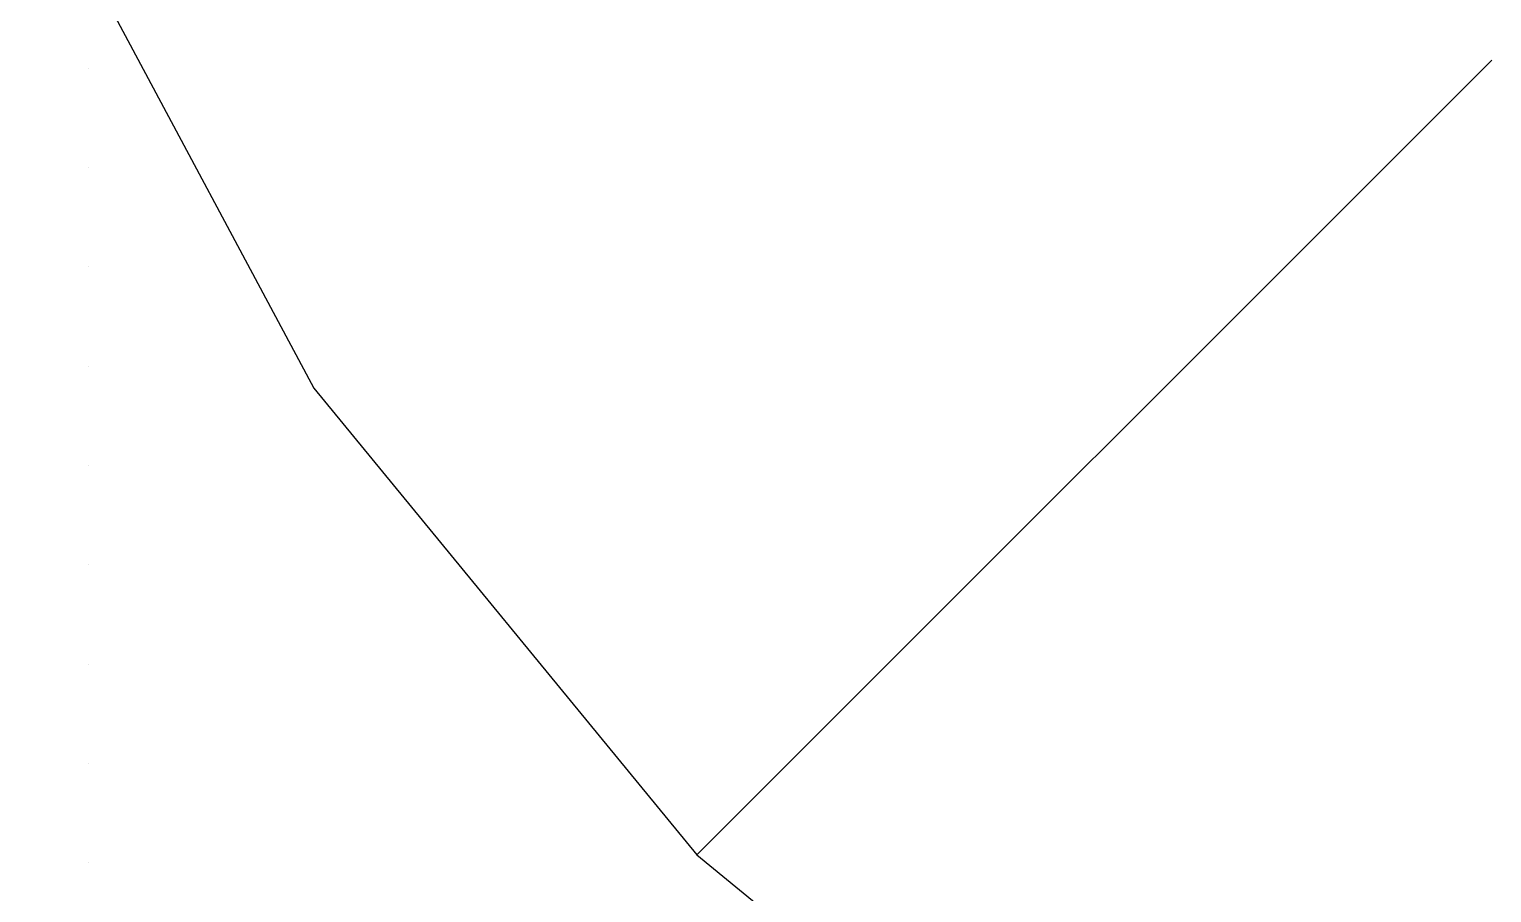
# Model space of a CAD drawing. Header units: metres. Extents: x -61500 to 61500, y -31500 to 31500.
# Drawn here: x 898 to 15858, y -22664 to -13827 of the extents above; entities that cross this region are included whole.
import ezdxf

# ---------------------------------------------------------------- set-up
doc = ezdxf.new("R2010")
doc.units = ezdxf.units.M
for name, color, linetype in [('BEAMS_T2', 1, 'Continuous'), ('COLUMNS_T1', 5, 'Continuous'), ('COLUMNS_T2', 5, 'Continuous')]:
    doc.layers.add(name, color=color, linetype=linetype)

msp = doc.modelspace()

# ---------------------------------------------------------------- linework, layer by layer
at = {"layer": 'BEAMS_T2'}
for p, q in [((898, -12055, 18955), (3809, -17500, 18955)), ((898, -12055, 37909), (3809, -17500, 37909)), ((898, -12055, 56864), (3809, -17500, 56864)), ((898, -12055, 75818), (3809, -17500, 75818)), ((898, -12055, 94773), (3809, -17500, 94773)), ((898, -12055, 113727), (3809, -17500, 113727)), ((898, -12055, 132682), (3809, -17500, 132682)), ((898, -12055, 151636), (3809, -17500, 151636)), ((898, -12055, 170591), (3809, -17500, 170591)), ((898, -12055, 189545), (3809, -17500, 189545)), ((898, -12055, 208500), (3809, -17500, 208500)), ((898, -12055, 227455), (3809, -17500, 227455)), ((898, -12055, 246409), (3809, -17500, 246409)), ((898, -12055, 265364), (3809, -17500, 265364)), ((898, -12055, 284318), (3809, -17500, 284318)), ((898, -12055, 303273), (3809, -17500, 303273)), ((898, -12055, 322227), (3809, -17500, 322227)), ((898, -12055, 341182), (3809, -17500, 341182)), ((898, -12055, 360136), (3809, -17500, 360136)), ((898, -12055, 379091), (3809, -17500, 379091)), ((898, -12055, 398045), (3809, -17500, 398045)), ((15858, -14142, 18955), (7726, -22274, 18955)), ((15858, -14142, 37909), (7726, -22274, 37909)), ((15858, -14142, 56864), (7726, -22274, 56864)), ((15858, -14142, 75818), (7726, -22274, 75818)), ((15858, -14142, 94773), (7726, -22274, 94773)), ((15858, -14142, 113727), (7726, -22274, 113727)), ((15858, -14142, 132682), (7726, -22274, 132682)), ((15858, -14142, 151636), (7726, -22274, 151636)), ((15858, -14142, 170591), (7726, -22274, 170591)), ((15858, -14142, 189545), (7726, -22274, 189545)), ((15858, -14142, 208500), (7726, -22274, 208500)), ((15858, -14142, 227455), (7726, -22274, 227455)), ((15858, -14142, 246409), (7726, -22274, 246409)), ((15858, -14142, 265364), (7726, -22274, 265364)), ((15858, -14142, 284318), (7726, -22274, 284318)), ((15858, -14142, 303273), (7726, -22274, 303273)), ((15858, -14142, 322227), (7726, -22274, 322227)), ((15858, -14142, 341182), (7726, -22274, 341182)), ((15858, -14142, 360136), (7726, -22274, 360136)), ((15858, -14142, 379091), (7726, -22274, 379091)), ((15858, -14142, 398045), (7726, -22274, 398045)), ((3809, -17500, 18955), (7726, -22274, 18955)), ((3809, -17500, 37909), (7726, -22274, 37909)), ((3809, -17500, 56864), (7726, -22274, 56864)), ((3809, -17500, 75818), (7726, -22274, 75818)), ((3809, -17500, 94773), (7726, -22274, 94773)), ((3809, -17500, 113727), (7726, -22274, 113727)), ((3809, -17500, 132682), (7726, -22274, 132682)), ((3809, -17500, 151636), (7726, -22274, 151636)), ((3809, -17500, 170591), (7726, -22274, 170591)), ((3809, -17500, 189545), (7726, -22274, 189545)), ((3809, -17500, 208500), (7726, -22274, 208500)), ((3809, -17500, 227455), (7726, -22274, 227455)), ((3809, -17500, 246409), (7726, -22274, 246409)), ((3809, -17500, 265364), (7726, -22274, 265364)), ((3809, -17500, 284318), (7726, -22274, 284318)), ((3809, -17500, 303273), (7726, -22274, 303273)), ((3809, -17500, 322227), (7726, -22274, 322227)), ((3809, -17500, 341182), (7726, -22274, 341182)), ((3809, -17500, 360136), (7726, -22274, 360136)), ((3809, -17500, 379091), (7726, -22274, 379091)), ((3809, -17500, 398045), (7726, -22274, 398045)), ((7726, -22274, 18955), (12500, -26191, 18955)), ((7726, -22274, 37909), (12500, -26191, 37909)), ((7726, -22274, 56864), (12500, -26191, 56864)), ((7726, -22274, 75818), (12500, -26191, 75818)), ((7726, -22274, 94773), (12500, -26191, 94773)), ((7726, -22274, 113727), (12500, -26191, 113727)), ((7726, -22274, 132682), (12500, -26191, 132682)), ((7726, -22274, 151636), (12500, -26191, 151636)), ((7726, -22274, 170591), (12500, -26191, 170591)), ((7726, -22274, 189545), (12500, -26191, 189545)), ((7726, -22274, 208500), (12500, -26191, 208500)), ((7726, -22274, 227455), (12500, -26191, 227455)), ((7726, -22274, 246409), (12500, -26191, 246409)), ((7726, -22274, 265364), (12500, -26191, 265364)), ((7726, -22274, 284318), (12500, -26191, 284318)), ((7726, -22274, 303273), (12500, -26191, 303273)), ((7726, -22274, 322227), (12500, -26191, 322227)), ((7726, -22274, 341182), (12500, -26191, 341182)), ((7726, -22274, 360136), (12500, -26191, 360136)), ((7726, -22274, 379091), (12500, -26191, 379091)), ((7726, -22274, 398045), (12500, -26191, 398045))]:
    msp.add_line(p, q, dxfattribs=at)
at = {"layer": 'COLUMNS_T1'}
for p, q in [((1500, -14228), (1500, -14228, 11373)), ((1500, -14228, 11373), (1500, -14228, 22745)), ((1500, -14228, 22745), (1500, -14228, 34118)), ((1500, -14228, 34118), (1500, -14228, 45491)), ((1500, -14228, 45491), (1500, -14228, 56864)), ((1500, -14228, 56864), (1500, -14228, 68236)), ((1500, -14228, 68236), (1500, -14228, 79609)), ((1500, -14228, 79609), (1500, -14228, 90982)), ((1500, -14228, 90982), (1500, -14228, 102355)), ((1500, -14228, 102355), (1500, -14228, 113727)), ((1500, -14228, 113727), (1500, -14228, 125100)), ((1500, -14228, 125100), (1500, -14228, 136473)), ((1500, -14228, 136473), (1500, -14228, 147845)), ((1500, -14228, 147845), (1500, -14228, 159218)), ((1500, -14228, 159218), (1500, -14228, 170591)), ((1500, -14228, 170591), (1500, -14228, 181964)), ((1500, -14228, 181964), (1500, -14228, 193336)), ((1500, -14228, 193336), (1500, -14228, 204709)), ((1500, -14228, 204709), (1500, -14228, 216082)), ((1500, -14228, 216082), (1500, -14228, 227455)), ((1500, -14228, 227455), (1500, -14228, 238827)), ((1500, -14228, 238827), (1500, -14228, 250200)), ((1500, -14228, 250200), (1500, -14228, 261573)), ((1500, -14228, 261573), (1500, -14228, 272945)), ((1500, -14228, 272945), (1500, -14228, 284318)), ((1500, -14228, 284318), (1500, -14228, 295691)), ((1500, -14228, 295691), (1500, -14228, 307064)), ((1500, -14228, 307064), (1500, -14228, 318436)), ((1500, -14228, 318436), (1500, -14228, 329809)), ((1500, -14228, 329809), (1500, -14228, 341182)), ((1500, -14228, 341182), (1500, -14228, 352555)), ((1500, -14228, 352555), (1500, -14228, 363927)), ((1500, -14228, 363927), (1500, -14228, 375300)), ((1500, -14228, 375300), (1500, -14228, 386673)), ((1500, -14228, 386673), (1500, -14228, 398045)), ((1500, -14228, 398045), (1500, -14228, 409418)), ((1500, -15244), (1500, -15244, 11373)), ((1500, -15244, 11373), (1500, -15244, 22745)), ((1500, -15244, 22745), (1500, -15244, 34118)), ((1500, -15244, 34118), (1500, -15244, 45491)), ((1500, -15244, 45491), (1500, -15244, 56864)), ((1500, -15244, 56864), (1500, -15244, 68236)), ((1500, -15244, 68236), (1500, -15244, 79609)), ((1500, -15244, 79609), (1500, -15244, 90982)), ((1500, -15244, 90982), (1500, -15244, 102355)), ((1500, -15244, 102355), (1500, -15244, 113727)), ((1500, -15244, 113727), (1500, -15244, 125100)), ((1500, -15244, 125100), (1500, -15244, 136473)), ((1500, -15244, 136473), (1500, -15244, 147845)), ((1500, -15244, 147845), (1500, -15244, 159218)), ((1500, -15244, 159218), (1500, -15244, 170591)), ((1500, -15244, 170591), (1500, -15244, 181964)), ((1500, -15244, 181964), (1500, -15244, 193336)), ((1500, -15244, 193336), (1500, -15244, 204709)), ((1500, -15244, 204709), (1500, -15244, 216082)), ((1500, -15244, 216082), (1500, -15244, 227455)), ((1500, -15244, 227455), (1500, -15244, 238827)), ((1500, -15244, 238827), (1500, -15244, 250200)), ((1500, -15244, 250200), (1500, -15244, 261573)), ((1500, -15244, 261573), (1500, -15244, 272945)), ((1500, -15244, 272945), (1500, -15244, 284318)), ((1500, -15244, 284318), (1500, -15244, 295691)), ((1500, -15244, 295691), (1500, -15244, 307064)), ((1500, -15244, 307064), (1500, -15244, 318436)), ((1500, -15244, 318436), (1500, -15244, 329809)), ((1500, -15244, 329809), (1500, -15244, 341182)), ((1500, -15244, 341182), (1500, -15244, 352555)), ((1500, -15244, 352555), (1500, -15244, 363927)), ((1500, -15244, 363927), (1500, -15244, 375300)), ((1500, -15244, 375300), (1500, -15244, 386673)), ((1500, -15244, 386673), (1500, -15244, 398045)), ((1500, -15244, 398045), (1500, -15244, 409418)), ((1500, -16260), (1500, -16260, 11373)), ((1500, -16260, 11373), (1500, -16260, 22745)), ((1500, -16260, 22745), (1500, -16260, 34118)), ((1500, -16260, 34118), (1500, -16260, 45491)), ((1500, -16260, 45491), (1500, -16260, 56864)), ((1500, -16260, 56864), (1500, -16260, 68236)), ((1500, -16260, 68236), (1500, -16260, 79609)), ((1500, -16260, 79609), (1500, -16260, 90982)), ((1500, -16260, 90982), (1500, -16260, 102355)), ((1500, -16260, 102355), (1500, -16260, 113727)), ((1500, -16260, 113727), (1500, -16260, 125100)), ((1500, -16260, 125100), (1500, -16260, 136473)), ((1500, -16260, 136473), (1500, -16260, 147845)), ((1500, -16260, 147845), (1500, -16260, 159218)), ((1500, -16260, 159218), (1500, -16260, 170591)), ((1500, -16260, 170591), (1500, -16260, 181964)), ((1500, -16260, 181964), (1500, -16260, 193336)), ((1500, -16260, 193336), (1500, -16260, 204709)), ((1500, -16260, 204709), (1500, -16260, 216082)), ((1500, -16260, 216082), (1500, -16260, 227455)), ((1500, -16260, 227455), (1500, -16260, 238827)), ((1500, -16260, 238827), (1500, -16260, 250200)), ((1500, -16260, 250200), (1500, -16260, 261573)), ((1500, -16260, 261573), (1500, -16260, 272945)), ((1500, -16260, 272945), (1500, -16260, 284318)), ((1500, -16260, 284318), (1500, -16260, 295691)), ((1500, -16260, 295691), (1500, -16260, 307064)), ((1500, -16260, 307064), (1500, -16260, 318436)), ((1500, -16260, 318436), (1500, -16260, 329809)), ((1500, -16260, 329809), (1500, -16260, 341182)), ((1500, -16260, 341182), (1500, -16260, 352555)), ((1500, -16260, 352555), (1500, -16260, 363927)), ((1500, -16260, 363927), (1500, -16260, 375300)), ((1500, -16260, 375300), (1500, -16260, 386673)), ((1500, -16260, 386673), (1500, -16260, 398045)), ((1500, -16260, 398045), (1500, -16260, 409418)), ((1500, -17276), (1500, -17276, 11373)), ((1500, -17276, 11373), (1500, -17276, 22745)), ((1500, -17276, 22745), (1500, -17276, 34118)), ((1500, -17276, 34118), (1500, -17276, 45491)), ((1500, -17276, 45491), (1500, -17276, 56864)), ((1500, -17276, 56864), (1500, -17276, 68236)), ((1500, -17276, 68236), (1500, -17276, 79609)), ((1500, -17276, 79609), (1500, -17276, 90982)), ((1500, -17276, 90982), (1500, -17276, 102355)), ((1500, -17276, 102355), (1500, -17276, 113727)), ((1500, -17276, 113727), (1500, -17276, 125100)), ((1500, -17276, 125100), (1500, -17276, 136473)), ((1500, -17276, 136473), (1500, -17276, 147845)), ((1500, -17276, 147845), (1500, -17276, 159218)), ((1500, -17276, 159218), (1500, -17276, 170591)), ((1500, -17276, 170591), (1500, -17276, 181964)), ((1500, -17276, 181964), (1500, -17276, 193336)), ((1500, -17276, 193336), (1500, -17276, 204709)), ((1500, -17276, 204709), (1500, -17276, 216082)), ((1500, -17276, 216082), (1500, -17276, 227455)), ((1500, -17276, 227455), (1500, -17276, 238827)), ((1500, -17276, 238827), (1500, -17276, 250200)), ((1500, -17276, 250200), (1500, -17276, 261573)), ((1500, -17276, 261573), (1500, -17276, 272945)), ((1500, -17276, 272945), (1500, -17276, 284318)), ((1500, -17276, 284318), (1500, -17276, 295691)), ((1500, -17276, 295691), (1500, -17276, 307064)), ((1500, -17276, 307064), (1500, -17276, 318436)), ((1500, -17276, 318436), (1500, -17276, 329809)), ((1500, -17276, 329809), (1500, -17276, 341182)), ((1500, -17276, 341182), (1500, -17276, 352555)), ((1500, -17276, 352555), (1500, -17276, 363927)), ((1500, -17276, 363927), (1500, -17276, 375300)), ((1500, -17276, 375300), (1500, -17276, 386673)), ((1500, -17276, 386673), (1500, -17276, 398045)), ((1500, -17276, 398045), (1500, -17276, 409418)), ((1500, -18292), (1500, -18292, 11373)), ((1500, -18292, 11373), (1500, -18292, 22745)), ((1500, -18292, 22745), (1500, -18292, 34118)), ((1500, -18292, 34118), (1500, -18292, 45491)), ((1500, -18292, 45491), (1500, -18292, 56864)), ((1500, -18292, 56864), (1500, -18292, 68236)), ((1500, -18292, 68236), (1500, -18292, 79609)), ((1500, -18292, 79609), (1500, -18292, 90982)), ((1500, -18292, 90982), (1500, -18292, 102355)), ((1500, -18292, 102355), (1500, -18292, 113727)), ((1500, -18292, 113727), (1500, -18292, 125100)), ((1500, -18292, 125100), (1500, -18292, 136473)), ((1500, -18292, 136473), (1500, -18292, 147845)), ((1500, -18292, 147845), (1500, -18292, 159218)), ((1500, -18292, 159218), (1500, -18292, 170591)), ((1500, -18292, 170591), (1500, -18292, 181964)), ((1500, -18292, 181964), (1500, -18292, 193336)), ((1500, -18292, 193336), (1500, -18292, 204709)), ((1500, -18292, 204709), (1500, -18292, 216082)), ((1500, -18292, 216082), (1500, -18292, 227455)), ((1500, -18292, 227455), (1500, -18292, 238827)), ((1500, -18292, 238827), (1500, -18292, 250200)), ((1500, -18292, 250200), (1500, -18292, 261573)), ((1500, -18292, 261573), (1500, -18292, 272945)), ((1500, -18292, 272945), (1500, -18292, 284318)), ((1500, -18292, 284318), (1500, -18292, 295691)), ((1500, -18292, 295691), (1500, -18292, 307064)), ((1500, -18292, 307064), (1500, -18292, 318436)), ((1500, -18292, 318436), (1500, -18292, 329809)), ((1500, -18292, 329809), (1500, -18292, 341182)), ((1500, -18292, 341182), (1500, -18292, 352555)), ((1500, -18292, 352555), (1500, -18292, 363927)), ((1500, -18292, 363927), (1500, -18292, 375300)), ((1500, -18292, 375300), (1500, -18292, 386673)), ((1500, -18292, 386673), (1500, -18292, 398045)), ((1500, -18292, 398045), (1500, -18292, 409418)), ((1500, -19308), (1500, -19308, 11373)), ((1500, -19308, 11373), (1500, -19308, 22745)), ((1500, -19308, 22745), (1500, -19308, 34118)), ((1500, -19308, 34118), (1500, -19308, 45491)), ((1500, -19308, 45491), (1500, -19308, 56864)), ((1500, -19308, 56864), (1500, -19308, 68236)), ((1500, -19308, 68236), (1500, -19308, 79609)), ((1500, -19308, 79609), (1500, -19308, 90982)), ((1500, -19308, 90982), (1500, -19308, 102355)), ((1500, -19308, 102355), (1500, -19308, 113727)), ((1500, -19308, 113727), (1500, -19308, 125100)), ((1500, -19308, 125100), (1500, -19308, 136473)), ((1500, -19308, 136473), (1500, -19308, 147845)), ((1500, -19308, 147845), (1500, -19308, 159218)), ((1500, -19308, 159218), (1500, -19308, 170591)), ((1500, -19308, 170591), (1500, -19308, 181964)), ((1500, -19308, 181964), (1500, -19308, 193336)), ((1500, -19308, 193336), (1500, -19308, 204709)), ((1500, -19308, 204709), (1500, -19308, 216082)), ((1500, -19308, 216082), (1500, -19308, 227455)), ((1500, -19308, 227455), (1500, -19308, 238827)), ((1500, -19308, 238827), (1500, -19308, 250200)), ((1500, -19308, 250200), (1500, -19308, 261573)), ((1500, -19308, 261573), (1500, -19308, 272945)), ((1500, -19308, 272945), (1500, -19308, 284318)), ((1500, -19308, 284318), (1500, -19308, 295691)), ((1500, -19308, 295691), (1500, -19308, 307064)), ((1500, -19308, 307064), (1500, -19308, 318436)), ((1500, -19308, 318436), (1500, -19308, 329809)), ((1500, -19308, 329809), (1500, -19308, 341182)), ((1500, -19308, 341182), (1500, -19308, 352555)), ((1500, -19308, 352555), (1500, -19308, 363927)), ((1500, -19308, 363927), (1500, -19308, 375300)), ((1500, -19308, 375300), (1500, -19308, 386673)), ((1500, -19308, 386673), (1500, -19308, 398045)), ((1500, -19308, 398045), (1500, -19308, 409418)), ((1500, -20324), (1500, -20324, 11373)), ((1500, -20324, 11373), (1500, -20324, 22745)), ((1500, -20324, 22745), (1500, -20324, 34118)), ((1500, -20324, 34118), (1500, -20324, 45491)), ((1500, -20324, 45491), (1500, -20324, 56864)), ((1500, -20324, 56864), (1500, -20324, 68236)), ((1500, -20324, 68236), (1500, -20324, 79609)), ((1500, -20324, 79609), (1500, -20324, 90982)), ((1500, -20324, 90982), (1500, -20324, 102355)), ((1500, -20324, 102355), (1500, -20324, 113727)), ((1500, -20324, 113727), (1500, -20324, 125100)), ((1500, -20324, 125100), (1500, -20324, 136473)), ((1500, -20324, 136473), (1500, -20324, 147845)), ((1500, -20324, 147845), (1500, -20324, 159218)), ((1500, -20324, 159218), (1500, -20324, 170591)), ((1500, -20324, 170591), (1500, -20324, 181964)), ((1500, -20324, 181964), (1500, -20324, 193336)), ((1500, -20324, 193336), (1500, -20324, 204709)), ((1500, -20324, 204709), (1500, -20324, 216082)), ((1500, -20324, 216082), (1500, -20324, 227455)), ((1500, -20324, 227455), (1500, -20324, 238827)), ((1500, -20324, 238827), (1500, -20324, 250200)), ((1500, -20324, 250200), (1500, -20324, 261573)), ((1500, -20324, 261573), (1500, -20324, 272945)), ((1500, -20324, 272945), (1500, -20324, 284318)), ((1500, -20324, 284318), (1500, -20324, 295691)), ((1500, -20324, 295691), (1500, -20324, 307064)), ((1500, -20324, 307064), (1500, -20324, 318436)), ((1500, -20324, 318436), (1500, -20324, 329809)), ((1500, -20324, 329809), (1500, -20324, 341182)), ((1500, -20324, 341182), (1500, -20324, 352555)), ((1500, -20324, 352555), (1500, -20324, 363927)), ((1500, -20324, 363927), (1500, -20324, 375300)), ((1500, -20324, 375300), (1500, -20324, 386673)), ((1500, -20324, 386673), (1500, -20324, 398045)), ((1500, -20324, 398045), (1500, -20324, 409418)), ((1500, -21340), (1500, -21340, 11373)), ((1500, -21340, 11373), (1500, -21340, 22745)), ((1500, -21340, 22745), (1500, -21340, 34118)), ((1500, -21340, 34118), (1500, -21340, 45491)), ((1500, -21340, 45491), (1500, -21340, 56864)), ((1500, -21340, 56864), (1500, -21340, 68236)), ((1500, -21340, 68236), (1500, -21340, 79609)), ((1500, -21340, 79609), (1500, -21340, 90982)), ((1500, -21340, 90982), (1500, -21340, 102355)), ((1500, -21340, 102355), (1500, -21340, 113727)), ((1500, -21340, 113727), (1500, -21340, 125100)), ((1500, -21340, 125100), (1500, -21340, 136473)), ((1500, -21340, 136473), (1500, -21340, 147845)), ((1500, -21340, 147845), (1500, -21340, 159218)), ((1500, -21340, 159218), (1500, -21340, 170591)), ((1500, -21340, 170591), (1500, -21340, 181964)), ((1500, -21340, 181964), (1500, -21340, 193336)), ((1500, -21340, 193336), (1500, -21340, 204709)), ((1500, -21340, 204709), (1500, -21340, 216082)), ((1500, -21340, 216082), (1500, -21340, 227455)), ((1500, -21340, 227455), (1500, -21340, 238827)), ((1500, -21340, 238827), (1500, -21340, 250200)), ((1500, -21340, 250200), (1500, -21340, 261573)), ((1500, -21340, 261573), (1500, -21340, 272945)), ((1500, -21340, 272945), (1500, -21340, 284318)), ((1500, -21340, 284318), (1500, -21340, 295691)), ((1500, -21340, 295691), (1500, -21340, 307064)), ((1500, -21340, 307064), (1500, -21340, 318436)), ((1500, -21340, 318436), (1500, -21340, 329809)), ((1500, -21340, 329809), (1500, -21340, 341182)), ((1500, -21340, 341182), (1500, -21340, 352555)), ((1500, -21340, 352555), (1500, -21340, 363927)), ((1500, -21340, 363927), (1500, -21340, 375300)), ((1500, -21340, 375300), (1500, -21340, 386673)), ((1500, -21340, 386673), (1500, -21340, 398045)), ((1500, -21340, 398045), (1500, -21340, 409418)), ((1500, -22356), (1500, -22356, 11373)), ((1500, -22356, 11373), (1500, -22356, 22745)), ((1500, -22356, 22745), (1500, -22356, 34118)), ((1500, -22356, 34118), (1500, -22356, 45491)), ((1500, -22356, 45491), (1500, -22356, 56864)), ((1500, -22356, 56864), (1500, -22356, 68236)), ((1500, -22356, 68236), (1500, -22356, 79609)), ((1500, -22356, 79609), (1500, -22356, 90982)), ((1500, -22356, 90982), (1500, -22356, 102355)), ((1500, -22356, 102355), (1500, -22356, 113727)), ((1500, -22356, 113727), (1500, -22356, 125100)), ((1500, -22356, 125100), (1500, -22356, 136473)), ((1500, -22356, 136473), (1500, -22356, 147845)), ((1500, -22356, 147845), (1500, -22356, 159218)), ((1500, -22356, 159218), (1500, -22356, 170591)), ((1500, -22356, 170591), (1500, -22356, 181964)), ((1500, -22356, 181964), (1500, -22356, 193336)), ((1500, -22356, 193336), (1500, -22356, 204709)), ((1500, -22356, 204709), (1500, -22356, 216082)), ((1500, -22356, 216082), (1500, -22356, 227455)), ((1500, -22356, 227455), (1500, -22356, 238827)), ((1500, -22356, 238827), (1500, -22356, 250200)), ((1500, -22356, 250200), (1500, -22356, 261573)), ((1500, -22356, 261573), (1500, -22356, 272945)), ((1500, -22356, 272945), (1500, -22356, 284318)), ((1500, -22356, 284318), (1500, -22356, 295691)), ((1500, -22356, 295691), (1500, -22356, 307064)), ((1500, -22356, 307064), (1500, -22356, 318436)), ((1500, -22356, 318436), (1500, -22356, 329809)), ((1500, -22356, 329809), (1500, -22356, 341182)), ((1500, -22356, 341182), (1500, -22356, 352555)), ((1500, -22356, 352555), (1500, -22356, 363927)), ((1500, -22356, 363927), (1500, -22356, 375300)), ((1500, -22356, 375300), (1500, -22356, 386673)), ((1500, -22356, 386673), (1500, -22356, 398045)), ((1500, -22356, 398045), (1500, -22356, 409418))]:
    msp.add_line(p, q, dxfattribs=at)
at = {"layer": 'COLUMNS_T2'}
for p, q in [((10000, -20000), (10000, -20000, 7582)), ((10000, -20000, 7582), (10000, -20000, 15164)), ((10000, -20000, 15164), (10000, -20000, 22745)), ((10000, -20000, 22745), (10000, -20000, 30327)), ((10000, -20000, 30327), (10000, -20000, 37909)), ((10000, -20000, 37909), (10000, -20000, 45491)), ((10000, -20000, 45491), (10000, -20000, 53073)), ((10000, -20000, 53073), (10000, -20000, 60655)), ((10000, -20000, 60655), (10000, -20000, 68236)), ((10000, -20000, 68236), (10000, -20000, 75818)), ((10000, -20000, 75818), (10000, -20000, 83400)), ((10000, -20000, 83400), (10000, -20000, 90982)), ((10000, -20000, 90982), (10000, -20000, 98564)), ((10000, -20000, 98564), (10000, -20000, 106145)), ((10000, -20000, 106145), (10000, -20000, 113727)), ((10000, -20000, 113727), (10000, -20000, 121309)), ((10000, -20000, 121309), (10000, -20000, 128891)), ((10000, -20000, 128891), (10000, -20000, 136473)), ((10000, -20000, 136473), (10000, -20000, 144055)), ((10000, -20000, 144055), (10000, -20000, 151636)), ((10000, -20000, 151636), (10000, -20000, 159218)), ((10000, -20000, 159218), (10000, -20000, 166800)), ((10000, -20000, 166800), (10000, -20000, 174382)), ((10000, -20000, 174382), (10000, -20000, 181964)), ((10000, -20000, 181964), (10000, -20000, 189545)), ((10000, -20000, 189545), (10000, -20000, 197127)), ((10000, -20000, 197127), (10000, -20000, 204709)), ((10000, -20000, 204709), (10000, -20000, 212291)), ((10000, -20000, 212291), (10000, -20000, 219873)), ((10000, -20000, 219873), (10000, -20000, 227455)), ((10000, -20000, 227455), (10000, -20000, 235036)), ((10000, -20000, 235036), (10000, -20000, 242618)), ((10000, -20000, 242618), (10000, -20000, 250200)), ((10000, -20000, 250200), (10000, -20000, 257782)), ((10000, -20000, 257782), (10000, -20000, 265364)), ((10000, -20000, 265364), (10000, -20000, 272945)), ((10000, -20000, 272945), (10000, -20000, 280527)), ((10000, -20000, 280527), (10000, -20000, 288109)), ((10000, -20000, 288109), (10000, -20000, 295691)), ((10000, -20000, 295691), (10000, -20000, 303273)), ((10000, -20000, 303273), (10000, -20000, 310855)), ((10000, -20000, 310855), (10000, -20000, 318436)), ((10000, -20000, 318436), (10000, -20000, 326018)), ((10000, -20000, 326018), (10000, -20000, 333600)), ((10000, -20000, 333600), (10000, -20000, 341182)), ((10000, -20000, 341182), (10000, -20000, 348764)), ((10000, -20000, 348764), (10000, -20000, 356345)), ((10000, -20000, 356345), (10000, -20000, 363927)), ((10000, -20000, 363927), (10000, -20000, 371509)), ((10000, -20000, 371509), (10000, -20000, 379091)), ((10000, -20000, 379091), (10000, -20000, 386673)), ((10000, -20000, 386673), (10000, -20000, 394255)), ((10000, -20000, 394255), (10000, -20000, 401836)), ((10000, -20000, 401836), (10000, -20000, 409418))]:
    msp.add_line(p, q, dxfattribs=at)

doc.saveas('drawing.dxf')
